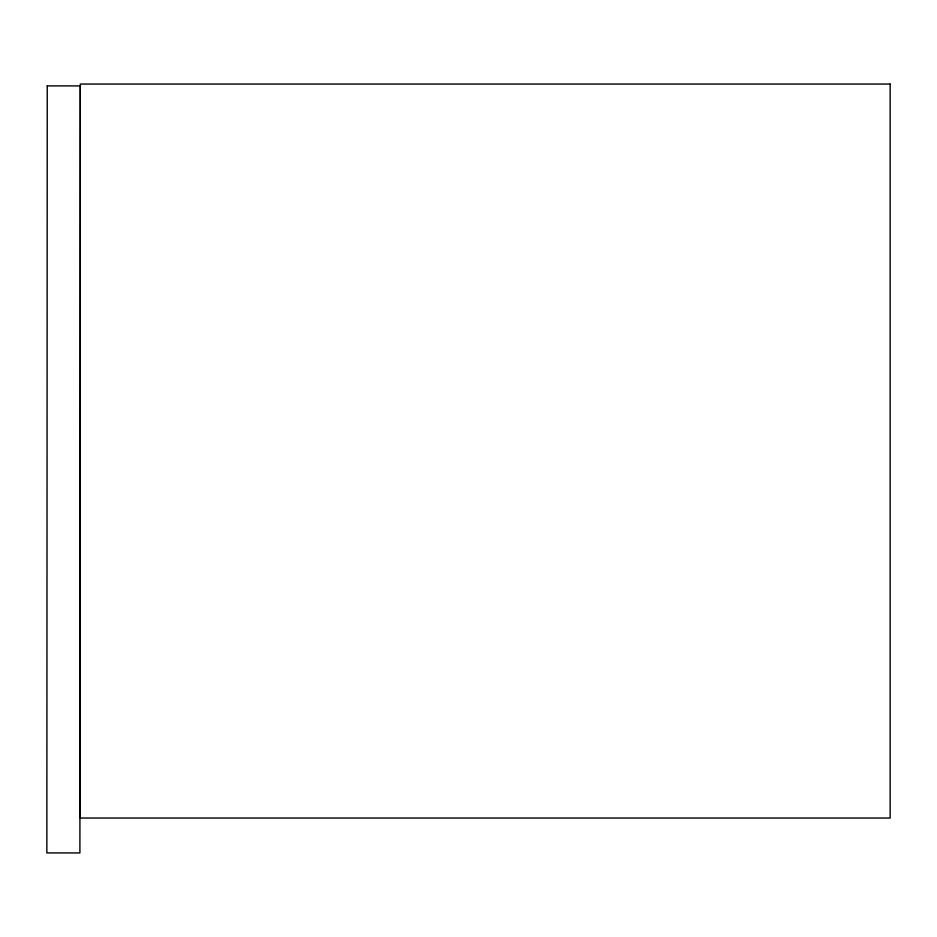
<?xml version="1.0" encoding="UTF-8"?>
<svg xmlns="http://www.w3.org/2000/svg" width="937" height="937" viewBox="0 0 937 937"><rect width="100%" height="100%" fill="white"/><g stroke="black" fill="none" stroke-linecap="round" stroke-linejoin="round"><path stroke-width="1.41" d="M47.248 85.899L46.85 852.928L79.903 852.939L80.301 85.911L47.248 85.899M890.15 84.061L80.301 84.061L80.301 818.036L890.15 818.036L890.15 84.061"/></g></svg>
